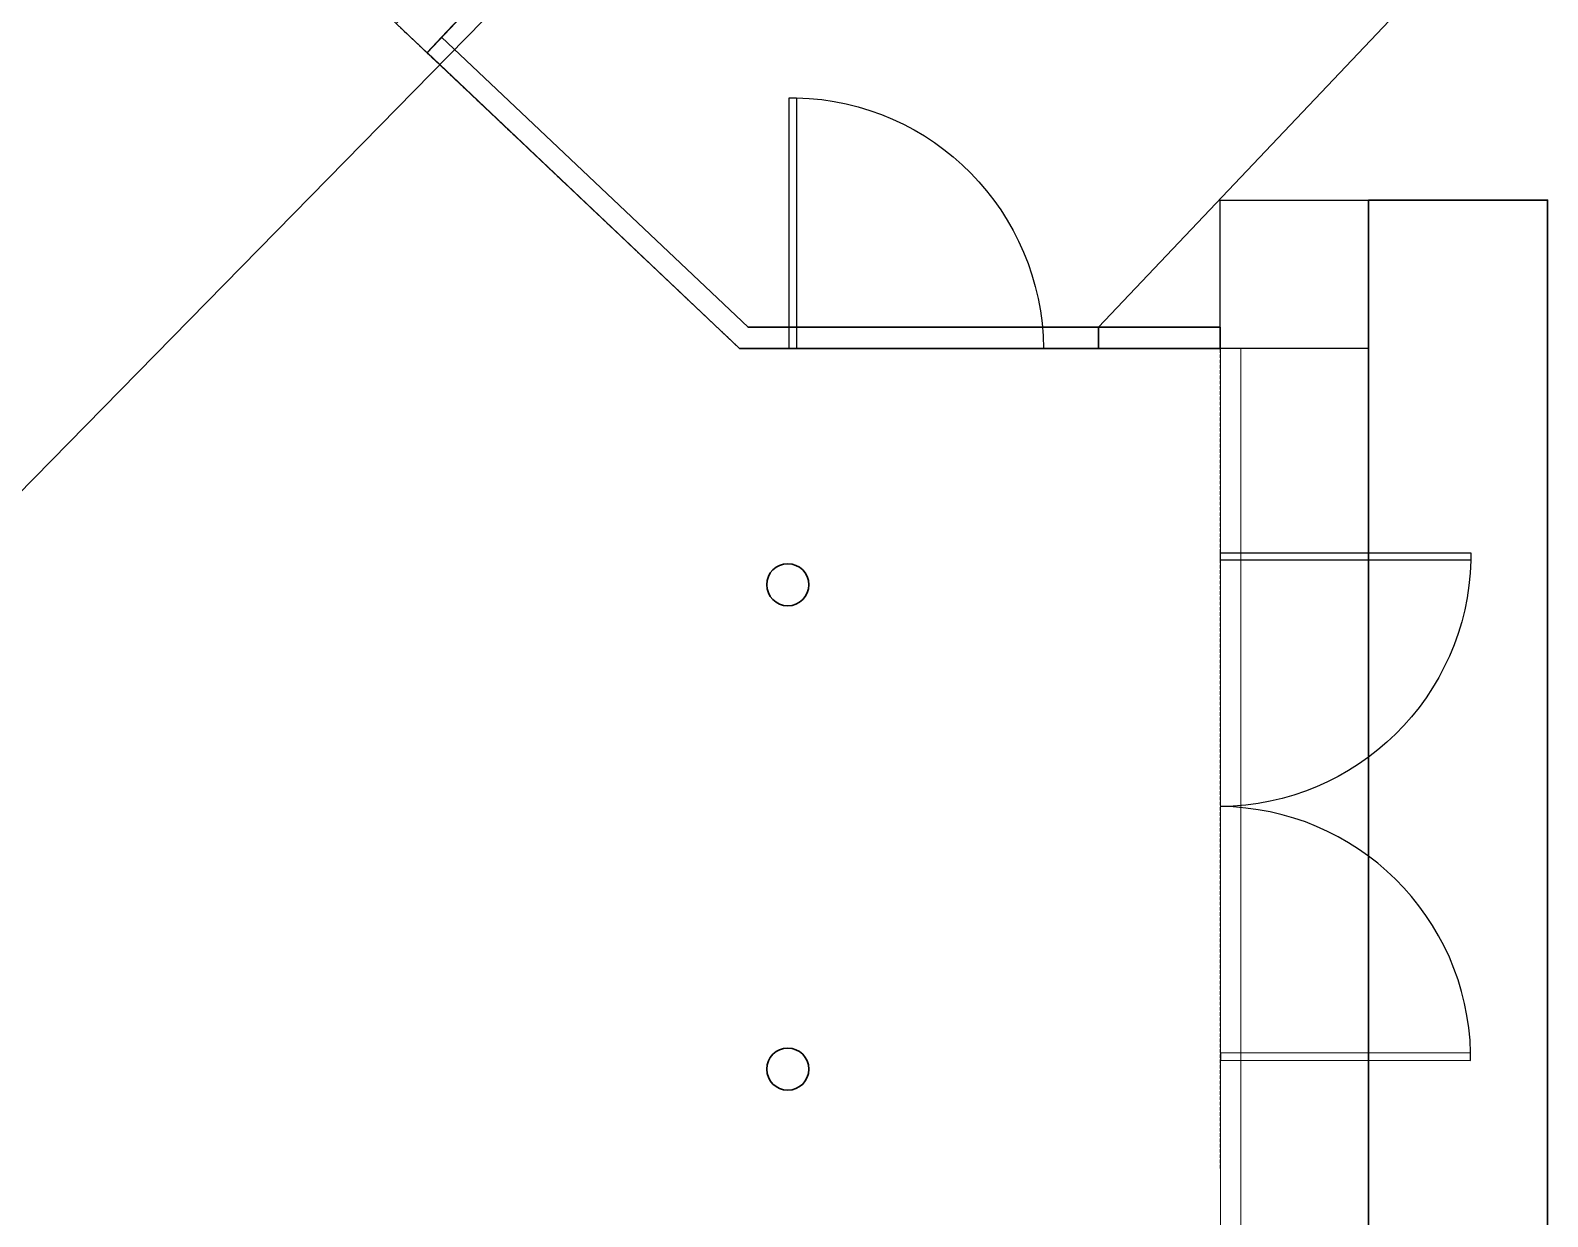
# Model space of a CAD drawing. Header units: inches. Extents: x -950 to 862, y -108 to 714.
# Drawn here: x 645.9 to 862.1, y 61.4 to 230.5 of the extents above; entities that cross this region are included whole.
import ezdxf

# ---------------------------------------------------------------- set-up
doc = ezdxf.new("R2010")
doc.units = ezdxf.units.IN
doc.linetypes.add('DASHED', pattern=[0.75, 0.5, -0.25])
for name, color, linetype, lineweight in [('ANTI STATIC FLOORING', 255, 'Continuous', 15), ('BLOCK WALL PARTITION', 251, 'Continuous', 30), ('CARPET FLOORING', 254, 'Continuous', 15), ('CEILING-GYPSUM', 83, 'DASHED', 15), ('GLASS DOOR', 142, 'Continuous', 25), ('GLASS PARTITION', 152, 'Continuous', 18), ('LIGHT', 40, 'Continuous', 30), ('SOLID FLUSH DOOR', 32, 'Continuous', 25)]:
    doc.layers.add(name, color=color, linetype=linetype, lineweight=lineweight)
doc.layers.add('Disturbance_Pillar', color=251, linetype='Continuous')
doc.layers.add('PLANNER', color=7, linetype='Continuous')

# ---------------------------------------------------------------- blocks, each defined once
blk = doc.blocks.new('GLASS DOOR')
at = {"layer": 'GLASS DOOR'}
blk.add_lwpolyline([(35.16, 1.03), (0, 1.03), (0, 0), (35.16, 0)], close=True, dxfattribs=at)
blk.add_arc((-0.31, 0.18), 35.48, 1.3835, 89.4973, dxfattribs=at)
blk = doc.blocks.new('Door_Flush')
at = {"layer": 'SOLID FLUSH DOOR'}
blk.add_lwpolyline([(35.16, 1.03), (0, 1.03), (0, 0), (35.16, 0)], close=True, dxfattribs=at)
blk.add_arc((-0.31, 0.18), 35.48, 1.3835, 89.4973, dxfattribs=at)
blk = doc.blocks.new('CIRCLE PANEL LIGHT')
at = {"layer": 'LIGHT'}
blk.add_circle((5466.83, 318.79), 3, dxfattribs=at)
blk = doc.blocks.new('Conference')
at = {"layer": 'PLANNER'}
blk.add_lwpolyline([(471.69, 695.27), (471.73, 476.26), (407.34, 476.24), (407.34, 397.33), (474.36, 312.87), (611.96, 312.87), (611.96, 131.48), (831.11, 354.97), (471.69, 695.27)], dxfattribs=at)

msp = doc.modelspace()

# ---------------------------------------------------------------- linework, layer by layer
at = {"layer": 'ANTI STATIC FLOORING'}
msp.add_lwpolyline([(704.52, 229.49), (779.27, 308.63), (849.19, 242.11), (798.11, 188.16), (748.18, 188.15)], close=True, dxfattribs=at)
at = {"layer": 'BLOCK WALL PARTITION'}
for points in [[(816.22, 356.56), (698.05, 231.46), (702.45, 227.29), (820.61, 352.42)], [(704.52, 229.49), (702.45, 227.3), (746.97, 185.13), (798.1, 185.14), (798.1, 188.16), (748.18, 188.15), (704.52, 229.49)], [(836.57, 206.28), (862.08, 206.28), (862.08, 33.69), (836.57, 33.69)], [(798.1, 188.16), (815.44, 188.16), (815.44, 185.15), (798.1, 185.15)]]:
    msp.add_lwpolyline(points, close=True, dxfattribs=at)
at = {"layer": 'CARPET FLOORING'}
msp.add_lwpolyline([(480.25, 312.87), (480.23, 255.47), (510.82, 255.51), (510.83, 203.13), (453.95, 203.12), (453.95, -98.64), (642.97, -98.64), (642.97, 33.65), (630.87, 33.65), (630.86, 48.74), (645.96, 48.74), (645.96, 45.7), (815.46, 45.76), (815.46, 185.15), (746.95, 185.15), (698.05, 231.46), (700.13, 233.66), (613.18, 315.92), (611.98, 312.9), (480.25, 312.93)], close=True, dxfattribs=at)
at = {"layer": 'CEILING-GYPSUM'}
msp.add_lwpolyline([(510.83, 203.13), (453.95, 203.12), (454.01, -98.64), (642.94, -98.64), (642.97, 33.65), (630.87, 33.65), (630.86, 48.74), (815.46, 48.78), (815.43, 185.15), (746.97, 185.13), (611.98, 312.9), (480.25, 312.87), (480.23, 255.47), (510.82, 255.46)], close=True, dxfattribs=at)
at = {"layer": 'Disturbance_Pillar'}
msp.add_lwpolyline([(836.57, 185.15), (815.43, 185.15), (815.43, 206.28), (836.57, 206.28)], close=True, dxfattribs=at)
at = {"layer": 'GLASS PARTITION'}
msp.add_lwpolyline([(815.46, 54.82), (818.39, 54.82), (818.39, 185.14), (815.46, 185.14)], close=True, dxfattribs=at)

# ---------------------------------------------------------------- block references
at = {"layer": 'GLASS DOOR', "yscale": 1.01405548713642, "zscale": 1.01405548713642}
for p, xscale, rotation in [((815.48, 156), -1.01405548713642, 179.9838651270056), ((815.46, 83.69), 1.01405548713642, 359.9838651270057)]:
    msp.add_blockref('GLASS DOOR', p, dxfattribs=dict(at, xscale=xscale, rotation=rotation))
at = {"layer": 'LIGHT'}
for p in [(-4712.99, -167.33), (-4712.99, -236.36)]:
    msp.add_blockref('CIRCLE PANEL LIGHT', p, dxfattribs=at)
at = {"layer": 'PLANNER'}
msp.add_blockref('Conference', (0, 0), dxfattribs=at)
at = {"layer": 'SOLID FLUSH DOOR', "xscale": -1.016187832159705, "yscale": 1.016187832159705, "zscale": 1.016187832159705, "rotation": 269.9983056274968}
msp.add_blockref('Door_Flush', (754.03, 185.14), dxfattribs=at)

doc.saveas('drawing.dxf')
